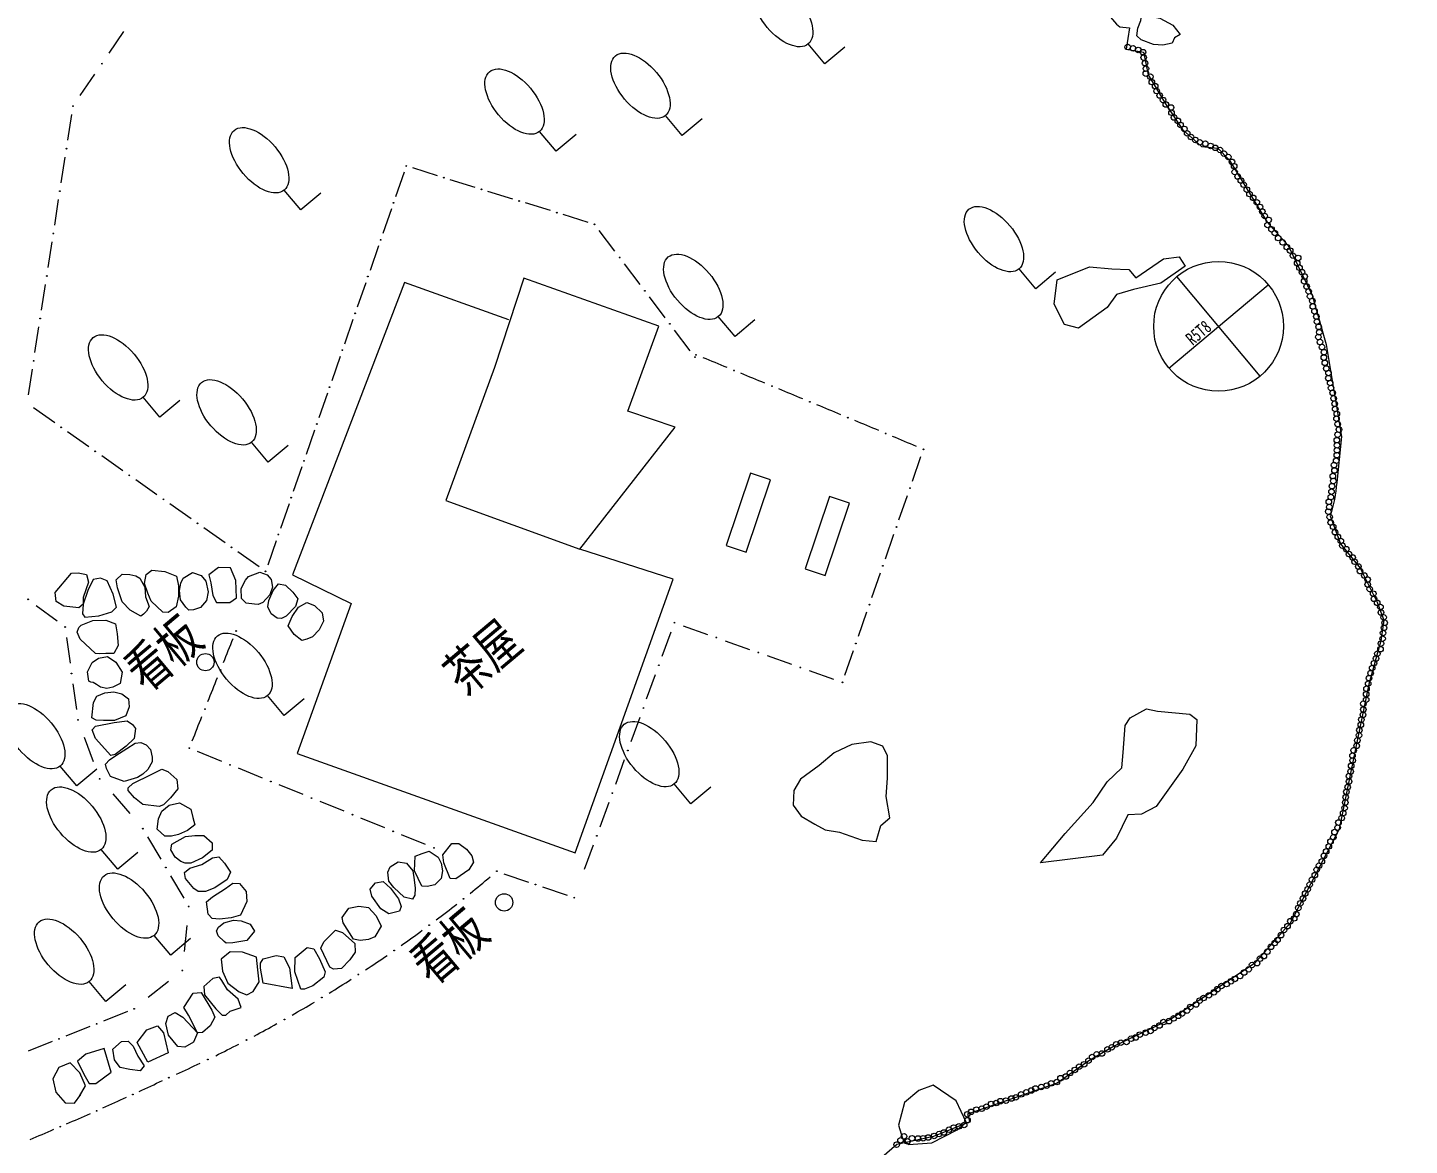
# Model space of a CAD drawing. Header units: metres. Extents: x -10443 to -4073, y -33280 to -26846.
# Drawn here: x -7933.92 to -7907.3, y -29618.89 to -29597.36 of the extents above; entities that cross this region are included whole.
import ezdxf
from ezdxf.enums import TextEntityAlignment as Align

# ---------------------------------------------------------------- set-up
doc = ezdxf.new("R2010")
doc.units = ezdxf.units.M
doc.header["$MEASUREMENT"] = 0
doc.linetypes.add('CONTINUOUS_1', pattern=[0])
doc.linetypes.add('CONTINUOUS_2', pattern=[0])
for name, color, linetype, lineweight in [('園路', 241, 'CONTINUOUS_2', 18), ('基準点', 254, 'CONTINUOUS_2', 18), ('木', 254, 'CONTINUOUS_2', 18), ('木材', 241, 'CONTINUOUS_2', 18), ('構造物', 241, 'CONTINUOUS_2', 18), ('石', 241, 'CONTINUOUS_2', 18), ('護岸', 241, 'CONTINUOUS_2', 18)]:
    doc.layers.add(name, color=color, linetype=linetype, lineweight=lineweight)
doc.styles.add('MS Gothic', font='MS Gothic.ttf')

msp = doc.modelspace()

# ---------------------------------------------------------------- hatches: boundary and pattern name
at = {"layer": '園路', "linetype": 'CONTINUOUS_1', "lineweight": 18}
for points in [[(-7932.48, -29598.05, 1), (-7932.495, -29598.05, 1)], [(-7933.038, -29598.87, 1), (-7933.053, -29598.87, 1)], [(-7933.164, -29599.688, 1), (-7933.179, -29599.688, 1)], [(-7926.619, -29600.022, 1), (-7926.634, -29600.022, 1)], [(-7925.894, -29600.246, 1), (-7925.909, -29600.246, 1)], [(-7933.29, -29600.505, 1), (-7933.305, -29600.505, 1)], [(-7925.169, -29600.471, 1), (-7925.184, -29600.471, 1)], [(-7926.865, -29600.732, 1), (-7926.88, -29600.732, 1)], [(-7924.444, -29600.696, 1), (-7924.459, -29600.696, 1)], [(-7923.719, -29600.921, 1), (-7923.734, -29600.921, 1)], [(-7933.417, -29601.323, 1), (-7933.432, -29601.323, 1)], [(-7922.994, -29601.145, 1), (-7923.009, -29601.145, 1)], [(-7927.112, -29601.442, 1), (-7927.127, -29601.442, 1)], [(-7922.51, -29601.785, 1), (-7922.525, -29601.785, 1)], [(-7933.543, -29602.141, 1), (-7933.558, -29602.141, 1)], [(-7927.358, -29602.151, 1), (-7927.373, -29602.151, 1)], [(-7922.025, -29602.425, 1), (-7922.04, -29602.425, 1)], [(-7933.669, -29602.959, 1), (-7933.684, -29602.959, 1)], [(-7927.604, -29602.861, 1), (-7927.619, -29602.861, 1)], [(-7921.541, -29603.064, 1), (-7921.556, -29603.064, 1)], [(-7927.851, -29603.571, 1), (-7927.866, -29603.571, 1)], [(-7921.056, -29603.704, 1), (-7921.071, -29603.704, 1)], [(-7921.037, -29603.661, 1), (-7921.052, -29603.661, 1)], [(-7933.795, -29603.777, 1), (-7933.81, -29603.777, 1)], [(-7920.306, -29603.96, 1), (-7920.321, -29603.96, 1)], [(-7928.097, -29604.281, 1), (-7928.112, -29604.281, 1)], [(-7919.575, -29604.262, 1), (-7919.59, -29604.262, 1)], [(-7918.844, -29604.564, 1), (-7918.859, -29604.564, 1)], [(-7933.265, -29605.057, 1), (-7933.28, -29605.057, 1)], [(-7928.344, -29604.991, 1), (-7928.359, -29604.991, 1)], [(-7918.114, -29604.869, 1), (-7918.129, -29604.869, 1)], [(-7917.385, -29605.174, 1), (-7917.4, -29605.174, 1)], [(-7932.609, -29605.519, 1), (-7932.624, -29605.519, 1)], [(-7916.656, -29605.481, 1), (-7916.671, -29605.481, 1)], [(-7928.59, -29605.701, 1), (-7928.605, -29605.701, 1)], [(-7931.953, -29605.981, 1), (-7931.968, -29605.981, 1)], [(-7928.836, -29606.411, 1), (-7928.851, -29606.411, 1)], [(-7916.917, -29606.229, 1), (-7916.932, -29606.229, 1)], [(-7931.297, -29606.444, 1), (-7931.312, -29606.444, 1)], [(-7930.641, -29606.906, 1), (-7930.656, -29606.906, 1)], [(-7929.083, -29607.121, 1), (-7929.098, -29607.121, 1)], [(-7917.177, -29606.977, 1), (-7917.192, -29606.977, 1)], [(-7929.985, -29607.368, 1), (-7930, -29607.368, 1)], [(-7917.437, -29607.725, 1), (-7917.452, -29607.725, 1)], [(-7929.329, -29607.831, 1), (-7929.344, -29607.831, 1)], [(-7933.903, -29608.37, 1), (-7933.918, -29608.37, 1)], [(-7917.697, -29608.472, 1), (-7917.712, -29608.472, 1)], [(-7933.19, -29608.903, 1), (-7933.205, -29608.903, 1)], [(-7929.898, -29608.979, 1), (-7929.913, -29608.979, 1)], [(-7921.455, -29608.819, 1), (-7921.47, -29608.819, 1)], [(-7920.646, -29609.106, 1), (-7920.661, -29609.106, 1)], [(-7917.957, -29609.22, 1), (-7917.972, -29609.22, 1)], [(-7919.836, -29609.394, 1), (-7919.851, -29609.394, 1)], [(-7933.066, -29609.798, 1), (-7933.081, -29609.798, 1)], [(-7930.197, -29609.732, 1), (-7930.212, -29609.732, 1)], [(-7921.754, -29609.64, 1), (-7921.769, -29609.64, 1)], [(-7919.027, -29609.681, 1), (-7919.042, -29609.681, 1)], [(-7918.218, -29609.968, 1), (-7918.233, -29609.968, 1)], [(-7930.497, -29610.485, 1), (-7930.512, -29610.485, 1)], [(-7922.053, -29610.462, 1), (-7922.068, -29610.462, 1)], [(-7932.943, -29610.693, 1), (-7932.958, -29610.693, 1)], [(-7930.799, -29611.237, 1), (-7930.814, -29611.237, 1)], [(-7922.351, -29611.283, 1), (-7922.366, -29611.283, 1)], [(-7930.013, -29611.557, 1), (-7930.028, -29611.557, 1)], [(-7932.525, -29611.829, 1), (-7932.54, -29611.829, 1)], [(-7929.228, -29611.878, 1), (-7929.243, -29611.878, 1)], [(-7928.442, -29612.198, 1), (-7928.457, -29612.198, 1)], [(-7922.65, -29612.104, 1), (-7922.665, -29612.104, 1)], [(-7927.657, -29612.519, 1), (-7927.672, -29612.519, 1)], [(-7931.694, -29612.788, 1), (-7931.709, -29612.788, 1)], [(-7926.871, -29612.839, 1), (-7926.886, -29612.839, 1)], [(-7922.948, -29612.925, 1), (-7922.963, -29612.925, 1)], [(-7926.086, -29613.159, 1), (-7926.101, -29613.159, 1)], [(-7931.252, -29613.537, 1), (-7931.267, -29613.537, 1)], [(-7924.876, -29613.608, 1), (-7924.891, -29613.608, 1)], [(-7924.129, -29613.862, 1), (-7924.144, -29613.862, 1)], [(-7925.518, -29614.138, 1), (-7925.533, -29614.138, 1)], [(-7923.382, -29614.116, 1), (-7923.397, -29614.116, 1)], [(-7930.809, -29614.286, 1), (-7930.824, -29614.286, 1)], [(-7926.177, -29614.646, 1), (-7926.192, -29614.646, 1)], [(-7926.852, -29615.134, 1), (-7926.867, -29615.134, 1)], [(-7930.932, -29615.518, 1), (-7930.947, -29615.518, 1)], [(-7927.542, -29615.599, 1), (-7927.557, -29615.599, 1)], [(-7931.859, -29616.257, 1), (-7931.874, -29616.257, 1)], [(-7928.246, -29616.042, 1), (-7928.261, -29616.042, 1)], [(-7928.964, -29616.463, 1), (-7928.979, -29616.463, 1)], [(-7932.583, -29616.547, 1), (-7932.598, -29616.547, 1)], [(-7933.308, -29616.837, 1), (-7933.323, -29616.837, 1)], [(-7929.696, -29616.86, 1), (-7929.711, -29616.86, 1)], [(-7930.439, -29617.234, 1), (-7930.454, -29617.234, 1)], [(-7931.195, -29617.584, 1), (-7931.21, -29617.584, 1)], [(-7931.887, -29617.907, 1), (-7931.902, -29617.907, 1)], [(-7932.583, -29618.222, 1), (-7932.598, -29618.222, 1)], [(-7933.283, -29618.528, 1), (-7933.298, -29618.528, 1)]]:
    msp.add_hatch(color=241, dxfattribs=at).paths.add_polyline_path(points, flags=0)

# ---------------------------------------------------------------- linework, layer by layer
at = {"layer": '園路', "color": 1, "linetype": 'CONTINUOUS_1', "lineweight": 18}
for p, q in [((-7932.349, -29597.847), (-7932.068, -29597.433)), ((-7932.907, -29598.666), (-7932.626, -29598.253)), ((-7933.147, -29599.526), (-7933.07, -29599.032)), ((-7933.273, -29600.343), (-7933.197, -29599.849)), ((-7926.668, -29600.14), (-7926.832, -29600.613)), ((-7926.025, -29600.208), (-7926.503, -29600.06)), ((-7925.3, -29600.433), (-7925.778, -29600.285)), ((-7924.575, -29600.658), (-7925.053, -29600.51)), ((-7933.399, -29601.161), (-7933.323, -29600.667)), ((-7923.85, -29600.882), (-7924.328, -29600.734)), ((-7926.914, -29600.85), (-7927.078, -29601.323)), ((-7923.125, -29601.107), (-7923.603, -29600.959)), ((-7922.608, -29601.665), (-7922.91, -29601.266)), ((-7933.525, -29601.979), (-7933.449, -29601.485)), ((-7927.16, -29601.56), (-7927.324, -29602.033)), ((-7922.124, -29602.304), (-7922.426, -29601.906)), ((-7933.652, -29602.797), (-7933.575, -29602.303)), ((-7927.407, -29602.27), (-7927.571, -29602.743)), ((-7921.64, -29602.944), (-7921.941, -29602.545)), ((-7933.778, -29603.615), (-7933.702, -29603.121)), ((-7927.653, -29602.98), (-7927.817, -29603.452)), ((-7921.155, -29603.584), (-7921.457, -29603.185)), ((-7927.9, -29603.69), (-7928.063, -29604.162)), ((-7933.904, -29604.433), (-7933.828, -29603.938)), ((-7928.146, -29604.4), (-7928.31, -29604.872)), ((-7933.397, -29604.97), (-7933.805, -29604.682)), ((-7932.741, -29605.432), (-7933.149, -29605.144)), ((-7928.392, -29605.11), (-7928.556, -29605.582)), ((-7932.084, -29605.894), (-7932.493, -29605.606)), ((-7928.639, -29605.82), (-7928.803, -29606.292)), ((-7916.876, -29606.091), (-7916.712, -29605.619)), ((-7931.428, -29606.357), (-7931.837, -29606.069)), ((-7917.136, -29606.839), (-7916.972, -29606.367)), ((-7930.772, -29606.819), (-7931.181, -29606.531)), ((-7928.885, -29606.53), (-7929.049, -29607.002)), ((-7930.116, -29607.281), (-7930.525, -29606.993)), ((-7917.397, -29607.587), (-7917.232, -29607.115)), ((-7929.46, -29607.744), (-7929.869, -29607.456)), ((-7929.131, -29607.24), (-7929.295, -29607.712)), ((-7917.657, -29608.335), (-7917.492, -29607.862)), ((-7933.754, -29608.487), (-7933.354, -29608.786)), ((-7917.917, -29609.082), (-7917.753, -29608.61)), ((-7921.698, -29609.465), (-7921.527, -29608.995)), ((-7921.294, -29608.879), (-7920.823, -29609.046)), ((-7933.169, -29609.103), (-7933.101, -29609.599)), ((-7920.484, -29609.166), (-7920.013, -29609.334)), ((-7919.675, -29609.454), (-7919.204, -29609.621)), ((-7918.177, -29609.83), (-7918.013, -29609.358)), ((-7921.996, -29610.286), (-7921.825, -29609.816)), ((-7918.865, -29609.741), (-7918.394, -29609.908)), ((-7933.046, -29609.998), (-7932.978, -29610.494)), ((-7922.295, -29611.107), (-7922.124, -29610.637)), ((-7932.828, -29611.026), (-7932.655, -29611.496)), ((-7930.182, -29611.492), (-7930.645, -29611.303)), ((-7922.593, -29611.928), (-7922.423, -29611.458)), ((-7929.397, -29611.812), (-7929.859, -29611.623)), ((-7928.611, -29612.132), (-7929.074, -29611.944)), ((-7932.281, -29612.119), (-7931.954, -29612.498)), ((-7927.825, -29612.453), (-7928.288, -29612.264)), ((-7922.892, -29612.75), (-7922.721, -29612.28)), ((-7927.04, -29612.773), (-7927.503, -29612.584)), ((-7931.608, -29612.948), (-7931.353, -29613.378)), ((-7926.254, -29613.094), (-7926.717, -29612.905)), ((-7923.191, -29613.571), (-7923.02, -29613.101)), ((-7931.165, -29613.696), (-7930.911, -29614.127)), ((-7924.747, -29613.655), (-7924.273, -29613.816)), ((-7924, -29613.909), (-7923.526, -29614.07)), ((-7930.854, -29614.653), (-7930.903, -29615.151)), ((-7931.208, -29615.731), (-7931.598, -29616.043)), ((-7931.996, -29616.309), (-7932.461, -29616.495)), ((-7932.721, -29616.599), (-7933.186, -29616.784)), ((-7933.446, -29616.889), (-7933.91, -29617.074))]:
    msp.add_line(p, q, dxfattribs=at)
for centre in [(-7932.488, -29598.05), (-7933.045, -29598.87), (-7933.172, -29599.688), (-7926.626, -29600.022), (-7925.901, -29600.246), (-7933.298, -29600.505), (-7925.176, -29600.471), (-7926.873, -29600.732), (-7924.451, -29600.696), (-7923.726, -29600.921), (-7933.424, -29601.323), (-7923.002, -29601.145), (-7927.119, -29601.442), (-7922.517, -29601.785), (-7933.55, -29602.141), (-7927.366, -29602.151), (-7922.033, -29602.425), (-7933.677, -29602.959), (-7927.612, -29602.861), (-7921.548, -29603.064), (-7927.858, -29603.571), (-7921.064, -29603.704), (-7921.045, -29603.661), (-7933.803, -29603.777), (-7920.313, -29603.96), (-7928.105, -29604.281), (-7919.582, -29604.262), (-7918.852, -29604.564), (-7933.273, -29605.057), (-7928.351, -29604.991), (-7918.122, -29604.869), (-7917.393, -29605.174), (-7932.617, -29605.519), (-7916.664, -29605.481), (-7928.597, -29605.701), (-7931.961, -29605.981), (-7928.844, -29606.411), (-7916.924, -29606.229), (-7931.305, -29606.444), (-7930.649, -29606.906), (-7929.09, -29607.121), (-7917.184, -29606.977), (-7929.993, -29607.368), (-7917.445, -29607.725), (-7929.337, -29607.831), (-7933.911, -29608.37), (-7917.705, -29608.472), (-7933.197, -29608.903), (-7929.905, -29608.979), (-7921.463, -29608.819), (-7920.653, -29609.106), (-7917.965, -29609.22), (-7919.844, -29609.394), (-7933.074, -29609.798), (-7930.204, -29609.732), (-7921.761, -29609.64), (-7919.035, -29609.681), (-7918.225, -29609.968), (-7930.504, -29610.485), (-7922.06, -29610.462), (-7932.95, -29610.693), (-7930.806, -29611.237), (-7922.359, -29611.283), (-7930.021, -29611.557), (-7932.533, -29611.829), (-7929.235, -29611.878), (-7928.45, -29612.198), (-7922.657, -29612.104), (-7927.664, -29612.519), (-7931.702, -29612.788), (-7926.879, -29612.839), (-7922.956, -29612.925), (-7926.093, -29613.159), (-7931.259, -29613.537), (-7924.883, -29613.608), (-7924.136, -29613.862), (-7925.526, -29614.138), (-7923.39, -29614.116), (-7930.817, -29614.286), (-7926.184, -29614.646), (-7926.859, -29615.134), (-7930.94, -29615.518), (-7927.549, -29615.599), (-7931.866, -29616.257), (-7928.254, -29616.042), (-7928.972, -29616.463), (-7932.591, -29616.547), (-7933.316, -29616.837), (-7929.703, -29616.86), (-7930.447, -29617.234), (-7931.202, -29617.584), (-7931.894, -29617.907), (-7932.591, -29618.222), (-7933.291, -29618.528)]:
    msp.add_circle(centre, 0.0075, dxfattribs=at)
for centre, radius, start, end in [((-8068.728, -29965.163), 390.505, 67.68408, 67.75744), ((-8068.728, -29965.163), 390.505, 67.56806, 67.64142), ((-8068.728, -29965.163), 390.505, 67.45205, 67.52541), ((-8068.728, -29965.163), 390.505, 67.33603, 67.40939), ((-8068.728, -29965.163), 390.505, 67.22002, 67.29338), ((-8068.728, -29965.163), 390.505, 67.104, 67.17736), ((-8293.07, -29465.431), 390.505, 338.33649, 338.40985), ((-8293.07, -29465.431), 390.505, 338.21757, 338.29093), ((-8293.07, -29465.431), 390.505, 338.09865, 338.17201), ((-7941.77, -29593.777), 26.047, 308.9501, 310.0499), ((-7941.77, -29593.777), 26.047, 307.1192, 308.219), ((-7941.77, -29593.777), 26.047, 305.2883, 306.3881), ((-7941.77, -29593.777), 26.047, 303.4574, 304.5572), ((-7941.77, -29593.777), 26.047, 301.6265, 302.7263), ((-7941.77, -29593.777), 26.047, 299.7956, 300.8954), ((-7941.77, -29593.777), 26.047, 297.9647, 299.0645), ((-7941.77, -29593.777), 26.047, 296.1338, 297.2336), ((-7941.77, -29593.777), 26.047, 294.3029, 295.4027), ((-7957.972, -29561.116), 62.492, 294.78506, 295.24349), ((-7957.972, -29561.116), 62.492, 294.08457, 294.54299), ((-7957.972, -29561.116), 62.492, 293.38408, 293.8425), ((-7957.972, -29561.116), 62.492, 292.68359, 293.14201)]:
    msp.add_arc(centre, radius, start, end, dxfattribs=at)
at = {"layer": '基準点', "color": 1, "linetype": 'CONTINUOUS_2', "lineweight": 18}
for p, q in [((-7910.177, -29604.069), (-7911.783, -29602.153)), ((-7911.938, -29603.914), (-7910.022, -29602.308))]:
    msp.add_line(p, q, dxfattribs=at)
msp.add_circle((-7910.98, -29603.111), 1.25, dxfattribs=at)
at = {"layer": '木', "color": 1, "linetype": 'CONTINUOUS_1', "lineweight": 18}
for p, q in [((-7918.562, -29598.053), (-7918.884, -29597.67)), ((-7918.179, -29597.731), (-7918.562, -29598.053)), ((-7921.312, -29599.433), (-7921.633, -29599.05)), ((-7920.929, -29599.111), (-7921.312, -29599.433)), ((-7923.737, -29599.739), (-7924.059, -29599.356)), ((-7923.354, -29599.417), (-7923.737, -29599.739)), ((-7928.657, -29600.868), (-7928.978, -29600.485)), ((-7928.274, -29600.547), (-7928.657, -29600.868)), ((-7914.502, -29602.387), (-7914.824, -29602.004)), ((-7914.119, -29602.066), (-7914.502, -29602.387)), ((-7920.294, -29603.307), (-7920.616, -29602.924)), ((-7919.911, -29602.985), (-7920.294, -29603.307)), ((-7931.372, -29604.859), (-7931.693, -29604.476)), ((-7930.989, -29604.538), (-7931.372, -29604.859)), ((-7929.284, -29605.725), (-7929.605, -29605.342)), ((-7928.901, -29605.403), (-7929.284, -29605.725)), ((-7928.978, -29610.607), (-7929.299, -29610.224)), ((-7928.595, -29610.286), (-7928.978, -29610.607)), ((-7932.97, -29611.964), (-7933.291, -29611.581)), ((-7932.587, -29611.642), (-7932.97, -29611.964)), ((-7921.143, -29612.31), (-7921.464, -29611.927)), ((-7920.76, -29611.988), (-7921.143, -29612.31)), ((-7932.18, -29613.57), (-7932.501, -29613.187)), ((-7931.797, -29613.248), (-7932.18, -29613.57)), ((-7931.163, -29615.227), (-7931.484, -29614.844)), ((-7930.78, -29614.905), (-7931.163, -29615.227)), ((-7932.412, -29616.115), (-7932.733, -29615.732)), ((-7932.029, -29615.794), (-7932.412, -29616.115))]:
    msp.add_line(p, q, dxfattribs=at)
for centre in [(-7919.366, -29597.095), (-7922.116, -29598.475), (-7924.541, -29598.781), (-7929.46, -29599.911), (-7915.306, -29601.43), (-7921.098, -29602.349), (-7932.175, -29603.902), (-7930.087, -29604.767), (-7929.782, -29609.65), (-7933.773, -29611.006), (-7921.946, -29611.352), (-7932.983, -29612.612), (-7931.966, -29614.269), (-7933.215, -29615.157)]:
    msp.add_ellipse(centre, major_axis=(-0.482, 0.575), ratio=0.533333, dxfattribs=at)
at = {"layer": '木材', "color": 4, "linetype": 'CONTINUOUS_2', "lineweight": 18}
for centre in [(-7912.73, -29597.73), (-7912.627, -29597.755), (-7912.528, -29597.786), (-7912.436, -29597.829), (-7912.423, -29597.933), (-7912.397, -29598.04), (-7912.379, -29598.146), (-7912.38, -29598.242), (-7912.293, -29598.302), (-7912.266, -29598.405), (-7912.202, -29598.483), (-7912.171, -29598.578), (-7912.115, -29598.663), (-7912.051, -29598.749), (-7911.995, -29598.836), (-7911.897, -29598.895), (-7911.887, -29598.996), (-7911.839, -29599.087), (-7911.765, -29599.151), (-7911.714, -29599.231), (-7911.638, -29599.308), (-7911.584, -29599.393), (-7911.509, -29599.464), (-7911.427, -29599.52), (-7911.343, -29599.566), (-7911.234, -29599.593), (-7911.134, -29599.635), (-7911.044, -29599.672), (-7910.952, -29599.714), (-7910.874, -29599.784), (-7910.792, -29599.848), (-7910.723, -29599.942), (-7910.679, -29600.026), (-7910.67, -29600.137), (-7910.611, -29600.223), (-7910.55, -29600.3), (-7910.496, -29600.382), (-7910.436, -29600.476), (-7910.385, -29600.562), (-7910.313, -29600.635), (-7910.244, -29600.722), (-7910.183, -29600.81), (-7910.139, -29600.898), (-7910.09, -29600.985), (-7910.015, -29601.06), (-7910.037, -29601.158), (-7909.96, -29601.241), (-7909.896, -29601.313), (-7909.831, -29601.41), (-7909.746, -29601.493), (-7909.666, -29601.584), (-7909.602, -29601.651), (-7909.548, -29601.749), (-7909.466, -29601.894), (-7909.447, -29601.792), (-7909.422, -29601.982), (-7909.374, -29602.067), (-7909.321, -29602.15), (-7909.332, -29602.242), (-7909.284, -29602.342), (-7909.245, -29602.436), (-7909.218, -29602.533), (-7909.175, -29602.621), (-7909.164, -29602.727), (-7909.133, -29602.82), (-7909.097, -29602.92), (-7909.086, -29603.021), (-7909.053, -29603.119), (-7909.041, -29603.225), (-7909.058, -29603.316), (-7909.027, -29603.413), (-7908.987, -29603.51), (-7908.952, -29603.712), (-7908.948, -29603.609), (-7908.934, -29603.814), (-7908.905, -29603.923), (-7908.862, -29604.01), (-7908.865, -29604.108), (-7908.831, -29604.202), (-7908.814, -29604.298), (-7908.781, -29604.391), (-7908.762, -29604.499), (-7908.743, -29604.602), (-7908.733, -29604.703), (-7908.701, -29604.794), (-7908.709, -29604.889), (-7908.684, -29604.993), (-7908.661, -29605.099), (-7908.702, -29605.303), (-7908.698, -29605.402), (-7908.685, -29605.196), (-7908.702, -29605.592), (-7908.699, -29605.498), (-7908.755, -29605.783), (-7908.747, -29605.888), (-7908.714, -29605.7), (-7908.796, -29606.19), (-7908.778, -29605.995), (-7908.77, -29606.089), (-7908.818, -29606.399), (-7908.804, -29606.296), (-7908.867, -29606.68), (-7908.857, -29606.492), (-7908.848, -29606.592), (-7908.839, -29606.784), (-7908.819, -29606.889), (-7908.773, -29606.971), (-7908.737, -29607.076), (-7908.682, -29607.166), (-7908.626, -29607.246), (-7908.596, -29607.335), (-7908.519, -29607.404), (-7908.468, -29607.498), (-7908.397, -29607.564), (-7908.36, -29607.646), (-7908.287, -29607.737), (-7908.254, -29607.826), (-7908.172, -29607.911), (-7908.11, -29607.988), (-7908.106, -29608.085), (-7908.07, -29608.171), (-7908.001, -29608.259), (-7907.986, -29608.359), (-7907.926, -29608.436), (-7907.862, -29608.518), (-7907.852, -29608.624), (-7907.801, -29608.716), (-7907.782, -29608.821), (-7907.821, -29609.128), (-7907.811, -29609.018), (-7907.794, -29608.919), (-7907.861, -29609.329), (-7907.853, -29609.223), (-7907.988, -29609.601), (-7907.947, -29609.51), (-7907.92, -29609.416), (-7908.081, -29609.889), (-7908.052, -29609.793), (-7908.021, -29609.693), (-7908.13, -29610.092), (-7908.098, -29609.994), (-7908.19, -29610.381), (-7908.138, -29610.302), (-7908.138, -29610.198), (-7908.23, -29610.687), (-7908.199, -29610.595), (-7908.191, -29610.492), (-7908.275, -29610.989), (-7908.268, -29610.89), (-7908.239, -29610.788), (-7908.319, -29611.191), (-7908.307, -29611.087), (-7908.4, -29611.381), (-7908.395, -29611.472), (-7908.378, -29611.28), (-7908.468, -29611.775), (-7908.437, -29611.687), (-7908.426, -29611.578), (-7908.493, -29611.987), (-7908.466, -29611.879), (-7908.539, -29612.284), (-7908.532, -29612.182), (-7908.517, -29612.077), (-7908.61, -29612.583), (-7908.579, -29612.487), (-7908.553, -29612.389), (-7908.746, -29612.854), (-7908.687, -29612.768), (-7908.671, -29612.67), (-7908.823, -29613.036), (-7908.768, -29612.955), (-7908.95, -29613.311), (-7908.907, -29613.226), (-7908.857, -29613.13), (-7909.091, -29613.577), (-7909.045, -29613.502), (-7908.991, -29613.419), (-7909.225, -29613.867), (-7909.182, -29613.771), (-7909.125, -29613.684), (-7909.353, -29614.133), (-7909.311, -29614.036), (-7909.264, -29613.955), (-7909.484, -29614.435), (-7909.445, -29614.315), (-7909.405, -29614.225), (-7909.653, -29614.666), (-7909.598, -29614.569), (-7909.523, -29614.517), (-7909.844, -29614.933), (-7909.778, -29614.84), (-7909.719, -29614.739), (-7910.109, -29615.243), (-7910.042, -29615.158), (-7909.97, -29615.064), (-7909.9, -29614.992), (-7910.4, -29615.498), (-7910.336, -29615.414), (-7910.238, -29615.379), (-7910.183, -29615.293), (-7910.828, -29615.781), (-7910.742, -29615.727), (-7910.667, -29615.682), (-7910.567, -29615.627), (-7910.487, -29615.559), (-7911.168, -29615.999), (-7911.069, -29615.939), (-7911.003, -29615.879), (-7910.923, -29615.818), (-7911.586, -29616.293), (-7911.525, -29616.222), (-7911.413, -29616.176), (-7911.345, -29616.1), (-7911.27, -29616.051), (-7912.118, -29616.579), (-7912.041, -29616.514), (-7911.934, -29616.495), (-7911.846, -29616.443), (-7911.755, -29616.394), (-7911.686, -29616.351), (-7912.666, -29616.834), (-7912.577, -29616.811), (-7912.496, -29616.755), (-7912.383, -29616.716), (-7912.291, -29616.684), (-7912.216, -29616.628), (-7913.12, -29617.04), (-7913.038, -29617), (-7912.951, -29616.941), (-7912.862, -29616.911), (-7912.753, -29616.898), (-7913.666, -29617.373), (-7913.568, -29617.326), (-7913.485, -29617.257), (-7913.414, -29617.187), (-7913.327, -29617.136), (-7913.227, -29617.12), (-7914.025, -29617.594), (-7913.921, -29617.563), (-7913.843, -29617.496), (-7913.748, -29617.435), (-7914.782, -29617.907), (-7914.683, -29617.869), (-7914.585, -29617.832), (-7914.506, -29617.793), (-7914.395, -29617.765), (-7914.291, -29617.737), (-7914.204, -29617.695), (-7914.095, -29617.67), (-7915.449, -29618.143), (-7915.361, -29618.09), (-7915.265, -29618.074), (-7915.183, -29618.038), (-7915.076, -29618.026), (-7914.969, -29617.987), (-7914.885, -29617.963), (-7915.821, -29618.289), (-7915.815, -29618.403), (-7915.747, -29618.243), (-7915.644, -29618.199), (-7915.543, -29618.183), (-7916.457, -29618.707), (-7916.365, -29618.671), (-7916.273, -29618.642), (-7916.171, -29618.588), (-7916.084, -29618.547), (-7915.984, -29618.524), (-7915.881, -29618.497), (-7917.181, -29618.874), (-7917.106, -29618.792), (-7917.038, -29618.715), (-7916.973, -29618.812), (-7916.884, -29618.752), (-7916.771, -29618.756), (-7916.669, -29618.752), (-7916.573, -29618.737)]:
    msp.add_circle(centre, 0.0535, dxfattribs=at)
at = {"layer": '構造物', "color": 1, "linetype": 'CONTINUOUS_2', "lineweight": 18, "flags": 128}
msp.add_lwpolyline([(-7924.648, -29602.984), (-7926.663, -29602.263), (-7928.821, -29607.897), (-7927.69, -29608.451), (-7928.729, -29611.339), (-7923.374, -29613.255), (-7921.485, -29607.98), (-7923.285, -29607.401)], dxfattribs=at)
for points in [[(-7925.863, -29606.466), (-7923.285, -29607.401), (-7921.446, -29605.055), (-7922.359, -29604.746), (-7921.759, -29603.11), (-7924.361, -29602.185), (-7924.927, -29603.902)], [(-7920.079, -29607.461), (-7919.608, -29606.068), (-7919.993, -29605.938), (-7920.465, -29607.331)], [(-7918.56, -29607.911), (-7918.089, -29606.518), (-7918.475, -29606.388), (-7918.946, -29607.781)]]:
    msp.add_lwpolyline(points, close=True, dxfattribs=at)
at = {"layer": '構造物', "color": 1, "linetype": 'CONTINUOUS_2', "lineweight": 18}
for centre in [(-7930.495, -29609.58), (-7924.741, -29614.209)]:
    msp.add_circle(centre, 0.167, dxfattribs=at)
at = {"layer": '石', "color": 4, "linetype": 'CONTINUOUS_2', "lineweight": 18, "flags": 128}
for points in [[(-7912.48, -29597.217), (-7912.462, -29597.138), (-7912.303, -29597.137), (-7912.11, -29597.171), (-7911.86, -29597.306), (-7911.717, -29597.488), (-7911.829, -29597.551), (-7911.873, -29597.656), (-7912.055, -29597.692), (-7912.235, -29597.679), (-7912.473, -29597.592), (-7912.555, -29597.513), (-7912.534, -29597.368), (-7912.48, -29597.217)], [(-7914.088, -29602.217), (-7913.463, -29601.966), (-7913.038, -29602.004), (-7912.708, -29602.013), (-7912.573, -29602.174), (-7912.042, -29601.812), (-7911.74, -29601.773), (-7911.626, -29601.952), (-7912.089, -29602.281), (-7912.619, -29602.403), (-7912.945, -29602.498), (-7913.129, -29602.748), (-7913.676, -29603.148), (-7913.949, -29603.078), (-7914.148, -29602.685), (-7914.088, -29602.217)], [(-7932.933, -29608.532), (-7933.221, -29608.503), (-7933.368, -29608.412), (-7933.392, -29608.241), (-7933.078, -29607.867), (-7932.944, -29607.857), (-7932.787, -29607.892), (-7932.748, -29608.042), (-7932.851, -29608.336), (-7932.849, -29608.462), (-7932.933, -29608.532)], [(-7932.82, -29608.715), (-7932.549, -29608.687), (-7932.301, -29608.613), (-7932.206, -29608.518), (-7932.271, -29608.27), (-7932.391, -29608.013), (-7932.516, -29607.959), (-7932.657, -29607.99), (-7932.761, -29608.197), (-7932.849, -29608.462), (-7932.861, -29608.647), (-7932.82, -29608.715)], [(-7931.74, -29608.691), (-7931.943, -29608.581), (-7932.102, -29608.418), (-7932.188, -29608.145), (-7932.212, -29607.996), (-7932.098, -29607.885), (-7931.949, -29607.892), (-7931.833, -29607.916), (-7931.757, -29607.963), (-7931.665, -29608.136), (-7931.647, -29608.322), (-7931.582, -29608.506), (-7931.628, -29608.597), (-7931.685, -29608.656), (-7931.74, -29608.691)], [(-7931.315, -29608.617), (-7931.54, -29608.407), (-7931.603, -29608.248), (-7931.666, -29608.064), (-7931.639, -29607.889), (-7931.53, -29607.808), (-7931.28, -29607.832), (-7931.054, -29607.925), (-7931.012, -29608.11), (-7931.016, -29608.308), (-7931.061, -29608.511), (-7931.215, -29608.626), (-7931.315, -29608.617)], [(-7930.875, -29608.522), (-7930.974, -29608.379), (-7930.992, -29608.197), (-7930.972, -29608.056), (-7930.923, -29607.959), (-7930.743, -29607.853), (-7930.579, -29607.91), (-7930.485, -29608.018), (-7930.441, -29608.222), (-7930.477, -29608.393), (-7930.593, -29608.526), (-7930.725, -29608.57), (-7930.812, -29608.576), (-7930.875, -29608.522)], [(-7930.284, -29608.433), (-7930.024, -29608.43), (-7929.895, -29608.338), (-7929.909, -29608.008), (-7930.009, -29607.766), (-7930.246, -29607.758), (-7930.431, -29607.897), (-7930.389, -29608.052), (-7930.35, -29608.298), (-7930.284, -29608.433)], [(-7929.549, -29608.462), (-7929.708, -29608.444), (-7929.799, -29608.354), (-7929.808, -29608.163), (-7929.721, -29608.002), (-7929.663, -29607.929), (-7929.448, -29607.844), (-7929.305, -29607.9), (-7929.231, -29607.988), (-7929.205, -29608.133), (-7929.257, -29608.28), (-7929.391, -29608.433), (-7929.481, -29608.468), (-7929.549, -29608.462)], [(-7929.115, -29608.734), (-7929.228, -29608.646), (-7929.29, -29608.515), (-7929.275, -29608.391), (-7929.189, -29608.2), (-7929.087, -29608.074), (-7928.955, -29608.099), (-7928.811, -29608.233), (-7928.714, -29608.358), (-7928.762, -29608.509), (-7928.942, -29608.693), (-7929.033, -29608.737), (-7929.115, -29608.734)], [(-7928.637, -29609.16), (-7928.787, -29609.048), (-7928.903, -29608.882), (-7928.826, -29608.698), (-7928.703, -29608.523), (-7928.543, -29608.429), (-7928.392, -29608.486), (-7928.245, -29608.632), (-7928.224, -29608.79), (-7928.304, -29608.96), (-7928.432, -29609.092), (-7928.545, -29609.138), (-7928.637, -29609.16)], [(-7932.613, -29609.416), (-7932.906, -29609.137), (-7932.963, -29609), (-7932.932, -29608.91), (-7932.891, -29608.87), (-7932.667, -29608.778), (-7932.412, -29608.771), (-7932.228, -29608.839), (-7932.196, -29609.035), (-7932.175, -29609.256), (-7932.258, -29609.416), (-7932.416, -29609.411), (-7932.538, -29609.417), (-7932.613, -29609.416)], [(-7932.741, -29609.949), (-7932.766, -29609.764), (-7932.674, -29609.587), (-7932.553, -29609.5), (-7932.383, -29609.471), (-7932.218, -29609.583), (-7932.1, -29609.774), (-7932.135, -29609.994), (-7932.276, -29610.062), (-7932.395, -29610.085), (-7932.518, -29610.064), (-7932.594, -29610.008), (-7932.66, -29609.971), (-7932.705, -29609.967), (-7932.741, -29609.949)], [(-7932.681, -29610.653), (-7932.649, -29610.354), (-7932.59, -29610.235), (-7932.435, -29610.171), (-7932.262, -29610.15), (-7932.106, -29610.192), (-7931.98, -29610.284), (-7931.961, -29610.441), (-7932.03, -29610.616), (-7932.247, -29610.703), (-7932.459, -29610.707), (-7932.598, -29610.697), (-7932.681, -29610.653)], [(-7912.158, -29610.525), (-7911.532, -29610.579), (-7911.398, -29610.682), (-7911.417, -29611.191), (-7911.668, -29611.64), (-7912.185, -29612.36), (-7912.466, -29612.508), (-7912.726, -29612.52), (-7912.943, -29612.973), (-7913.214, -29613.295), (-7914.407, -29613.446), (-7913.934, -29612.882), (-7913.393, -29612.285), (-7913.129, -29611.888), (-7912.842, -29611.615), (-7912.82, -29611.319), (-7912.779, -29610.799), (-7912.68, -29610.652), (-7912.371, -29610.48), (-7912.158, -29610.525)], [(-7932.318, -29611.381), (-7932.612, -29611.048), (-7932.674, -29610.881), (-7932.614, -29610.813), (-7932.256, -29610.742), (-7932.004, -29610.711), (-7931.9, -29610.783), (-7931.84, -29610.856), (-7931.865, -29611.053), (-7932.023, -29611.197), (-7932.235, -29611.357), (-7932.318, -29611.381)], [(-7931.803, -29611.801), (-7932.062, -29611.88), (-7932.322, -29611.78), (-7932.399, -29611.629), (-7932.419, -29611.543), (-7932.344, -29611.459), (-7932.218, -29611.378), (-7932.006, -29611.243), (-7931.849, -29611.139), (-7931.741, -29611.13), (-7931.638, -29611.171), (-7931.556, -29611.265), (-7931.523, -29611.41), (-7931.523, -29611.498), (-7931.607, -29611.647), (-7931.701, -29611.736), (-7931.803, -29611.801)], [(-7919.161, -29612.052), (-7919.173, -29612.336), (-7919.023, -29612.544), (-7918.758, -29612.703), (-7918.56, -29612.812), (-7918.284, -29612.855), (-7917.844, -29613.01), (-7917.574, -29613.034), (-7917.488, -29612.724), (-7917.313, -29612.577), (-7917.381, -29612.169), (-7917.357, -29611.814), (-7917.358, -29611.386), (-7917.445, -29611.197), (-7917.678, -29611.118), (-7918.046, -29611.164), (-7918.384, -29611.328), (-7918.671, -29611.569), (-7919.032, -29611.836), (-7919.161, -29612.052)], [(-7931.386, -29612.363), (-7931.702, -29612.321), (-7931.862, -29612.194), (-7931.982, -29612.051), (-7931.983, -29611.999), (-7931.895, -29611.92), (-7931.54, -29611.744), (-7931.335, -29611.641), (-7931.217, -29611.686), (-7931.049, -29611.842), (-7931.027, -29612.019), (-7931.169, -29612.191), (-7931.303, -29612.33), (-7931.386, -29612.363)], [(-7931.277, -29612.929), (-7931.427, -29612.8), (-7931.398, -29612.601), (-7931.336, -29612.448), (-7931.193, -29612.333), (-7930.996, -29612.29), (-7930.777, -29612.413), (-7930.735, -29612.57), (-7930.702, -29612.717), (-7930.838, -29612.82), (-7931.012, -29612.897), (-7931.148, -29612.931), (-7931.277, -29612.929)], [(-7930.969, -29613.423), (-7931.079, -29613.335), (-7931.162, -29613.198), (-7931.141, -29613.085), (-7930.88, -29612.94), (-7930.7, -29612.921), (-7930.524, -29612.917), (-7930.363, -29613.058), (-7930.367, -29613.199), (-7930.55, -29613.347), (-7930.775, -29613.451), (-7930.887, -29613.45), (-7930.969, -29613.423)], [(-7930.72, -29613.94), (-7930.876, -29613.748), (-7930.898, -29613.634), (-7930.798, -29613.55), (-7930.564, -29613.481), (-7930.36, -29613.352), (-7930.24, -29613.331), (-7930.129, -29613.45), (-7930.015, -29613.624), (-7930.079, -29613.769), (-7930.312, -29613.927), (-7930.495, -29614), (-7930.633, -29614), (-7930.72, -29613.94)], [(-7926.327, -29613.894), (-7926.467, -29613.601), (-7926.454, -29613.318), (-7926.319, -29613.268), (-7926.184, -29613.222), (-7926.01, -29613.338), (-7925.952, -29613.452), (-7925.929, -29613.602), (-7925.955, -29613.748), (-7926.079, -29613.87), (-7926.226, -29613.905), (-7926.327, -29613.894)], [(-7925.78, -29613.75), (-7925.902, -29613.449), (-7925.923, -29613.29), (-7925.752, -29613.076), (-7925.611, -29613.071), (-7925.466, -29613.185), (-7925.363, -29613.312), (-7925.334, -29613.435), (-7925.42, -29613.581), (-7925.673, -29613.752), (-7925.78, -29613.75)], [(-7926.507, -29614.144), (-7926.669, -29614.11), (-7926.864, -29613.924), (-7926.965, -29613.8), (-7926.982, -29613.624), (-7926.937, -29613.526), (-7926.78, -29613.426), (-7926.625, -29613.455), (-7926.503, -29613.6), (-7926.476, -29613.772), (-7926.456, -29613.935), (-7926.462, -29614.067), (-7926.507, -29614.144)], [(-7930.443, -29614.434), (-7930.477, -29614.198), (-7930.362, -29614.101), (-7930.111, -29613.939), (-7929.97, -29613.836), (-7929.838, -29613.847), (-7929.713, -29613.997), (-7929.698, -29614.191), (-7929.82, -29614.457), (-7930, -29614.508), (-7930.226, -29614.528), (-7930.367, -29614.519), (-7930.443, -29614.434)], [(-7926.754, -29614.376), (-7926.964, -29614.428), (-7927.115, -29614.333), (-7927.291, -29614.085), (-7927.319, -29613.955), (-7927.217, -29613.832), (-7927.071, -29613.804), (-7926.928, -29613.932), (-7926.779, -29614.139), (-7926.727, -29614.29), (-7926.754, -29614.376)], [(-7927.64, -29614.917), (-7927.84, -29614.602), (-7927.863, -29614.499), (-7927.732, -29614.32), (-7927.543, -29614.279), (-7927.353, -29614.305), (-7927.208, -29614.464), (-7927.11, -29614.663), (-7927.229, -29614.869), (-7927.355, -29614.921), (-7927.515, -29614.945), (-7927.64, -29614.917)], [(-7930.136, -29614.961), (-7930.247, -29614.851), (-7930.281, -29614.754), (-7930.243, -29614.685), (-7930.141, -29614.604), (-7929.957, -29614.553), (-7929.805, -29614.563), (-7929.633, -29614.628), (-7929.549, -29614.765), (-7929.698, -29614.944), (-7929.968, -29614.989), (-7930.094, -29614.994), (-7930.136, -29614.961)], [(-7928.099, -29615.456), (-7928.272, -29615.092), (-7928.215, -29614.97), (-7927.988, -29614.742), (-7927.856, -29614.785), (-7927.615, -29615.002), (-7927.613, -29615.17), (-7927.715, -29615.314), (-7927.874, -29615.484), (-7928.028, -29615.497), (-7928.099, -29615.456)], [(-7929.573, -29615.924), (-7929.462, -29615.74), (-7929.485, -29615.51), (-7929.509, -29615.266), (-7929.778, -29615.168), (-7930.016, -29615.161), (-7930.19, -29615.302), (-7930.164, -29615.535), (-7930.063, -29615.763), (-7929.844, -29615.929), (-7929.699, -29615.988), (-7929.573, -29615.924)], [(-7928.658, -29615.877), (-7928.773, -29615.544), (-7928.766, -29615.268), (-7928.536, -29615.075), (-7928.408, -29615.1), (-7928.296, -29615.297), (-7928.19, -29615.543), (-7928.214, -29615.648), (-7928.427, -29615.816), (-7928.586, -29615.88), (-7928.658, -29615.877)], [(-7929.386, -29615.767), (-7929.433, -29615.478), (-7929.436, -29615.379), (-7929.385, -29615.294), (-7929.135, -29615.233), (-7928.987, -29615.257), (-7928.875, -29615.466), (-7928.824, -29615.868), (-7929.386, -29615.767)], [(-7929.807, -29616.232), (-7929.862, -29616.071), (-7930.071, -29615.892), (-7930.177, -29615.715), (-7930.221, -29615.651), (-7930.352, -29615.671), (-7930.527, -29615.829), (-7930.512, -29615.986), (-7930.297, -29616.261), (-7930.175, -29616.381), (-7930.103, -29616.379), (-7930.018, -29616.303), (-7929.807, -29616.232)], [(-7930.648, -29616.72), (-7930.818, -29616.38), (-7930.911, -29616.23), (-7930.732, -29615.958), (-7930.58, -29615.942), (-7930.371, -29616.286), (-7930.311, -29616.421), (-7930.403, -29616.589), (-7930.553, -29616.714), (-7930.648, -29616.72)], [(-7930.892, -29616.999), (-7931.026, -29616.984), (-7931.209, -29616.766), (-7931.259, -29616.543), (-7931.212, -29616.403), (-7931.078, -29616.328), (-7930.93, -29616.416), (-7930.648, -29616.72), (-7930.725, -29616.901), (-7930.892, -29616.999)], [(-7931.603, -29617.288), (-7931.809, -29616.904), (-7931.621, -29616.661), (-7931.421, -29616.584), (-7931.303, -29616.724), (-7931.212, -29617.103), (-7931.603, -29617.288)], [(-7932.737, -29617.694), (-7932.605, -29617.699), (-7932.312, -29617.48), (-7932.445, -29617.024), (-7932.8, -29617.132), (-7932.959, -29617.265), (-7932.84, -29617.515), (-7932.737, -29617.694)], [(-7932.137, -29617.386), (-7932.245, -29617.244), (-7932.276, -29617.036), (-7932.11, -29616.886), (-7931.986, -29616.883), (-7931.887, -29616.975), (-7931.795, -29617.168), (-7931.675, -29617.354), (-7931.753, -29617.451), (-7931.95, -29617.425), (-7932.137, -29617.386)], [(-7932.923, -29617.94), (-7932.805, -29617.74), (-7932.916, -29617.493), (-7933.1, -29617.299), (-7933.316, -29617.389), (-7933.433, -29617.604), (-7933.375, -29617.863), (-7933.194, -29618.072), (-7933.016, -29618.076), (-7932.897, -29617.907)]]:
    msp.add_lwpolyline(points, dxfattribs=at)
msp.add_lwpolyline([(-7916.951, -29618.871), (-7916.502, -29618.837), (-7916.018, -29618.59), (-7915.841, -29618.441), (-7916.034, -29618.03), (-7916.479, -29617.728), (-7916.751, -29617.829), (-7917.027, -29618.06), (-7917.143, -29618.5), (-7917.066, -29618.753)], close=True, dxfattribs=at)
at = {"layer": '護岸', "color": 1, "lineweight": 18, "flags": 128}
msp.add_lwpolyline([(-7868.595, -29568.482, 0.029871), (-7869, -29568.531), (-7869.249, -29568.965, -0.04263), (-7869.389, -29569.279), (-7870.132, -29569.822), (-7870.505, -29569.965), (-7871.156, -29570.005), (-7871.545, -29570.011), (-7872.673, -29569.516, 0.064147), (-7873.074, -29569.335), (-7873.355, -29569.013), (-7873.96, -29568.832), (-7875.508, -29568.368), (-7875.775, -29568.37), (-7875.905, -29568.4), (-7876.185, -29568.196), (-7876.919, -29567.952, 0.030306), (-7877.59, -29567.752), (-7877.98, -29567.699), (-7878.845, -29567.87), (-7880.679, -29568.479), (-7881.065, -29568.744, 0.013808), (-7882.353, -29570.475), (-7882.401, -29570.802), (-7882.751, -29570.921), (-7882.99, -29571.424), (-7884.185, -29572.877, -0.002837), (-7885.309, -29574.665), (-7885.362, -29575.66), (-7886.078, -29575.821), (-7887.497, -29577.832), (-7887.514, -29578.613), (-7888.219, -29578.815), (-7888.535, -29579.252), (-7891.771, -29583.877), (-7893.482, -29586.409), (-7893.717, -29586.803), (-7894.095, -29587.453, 0.206193), (-7894.605, -29589.277), (-7895.828, -29589.915), (-7897.406, -29591.306), (-7897.614, -29591.795), (-7898.13, -29591.726), (-7898.9, -29592.336), (-7899.604, -29593.04), (-7900.335, -29593.024), (-7900.62, -29592.641), (-7902.301, -29592.418), (-7904.072, -29592.463), (-7904.936, -29592.375), (-7906.598, -29591.238), (-7908.054, -29589.857), (-7909.406, -29587.434), (-7910.178, -29586.632), (-7910.6, -29585.943), (-7911.814, -29584.8), (-7916.79, -29587.316), (-7916.016, -29588.494), (-7915.934, -29590.292), (-7914.872, -29592.029), (-7913.061, -29593.219), (-7913.442, -29594.019), (-7913.509, -29594.078), (-7913.613, -29594.394), (-7913.565, -29595.065), (-7913.482, -29595.601), (-7913.547, -29595.7), (-7913.533, -29595.937), (-7913.317, -29596.478), (-7913.19, -29596.987), (-7913.061, -29597.154), (-7912.949, -29597.287), (-7912.882, -29597.338), (-7912.825, -29597.345), (-7912.698, -29597.361), (-7912.758, -29597.771), (-7912.423, -29597.828), (-7912.333, -29598.266), (-7912, -29598.823), (-7911.677, -29599.318), (-7911.311, -29599.643), (-7910.991, -29599.677), (-7910.774, -29599.904), (-7910.044, -29601.105), (-7909.642, -29601.555), (-7909.178, -29602.507), (-7908.906, -29603.458), (-7908.611, -29605.234), (-7908.705, -29606.122, -0.05449), (-7908.828, -29606.758), (-7908.629, -29607.301), (-7908.253, -29607.77), (-7907.925, -29608.423), (-7907.795, -29608.769), (-7907.855, -29609.17), (-7908.086, -29610.002), (-7908.431, -29611.685), (-7908.655, -29612.797), (-7909.604, -29614.611), (-7910.291, -29615.384), (-7911.898, -29616.456), (-7912.989, -29616.978), (-7913.477, -29617.263), (-7914.09, -29617.692), (-7915.816, -29618.29), (-7915.771, -29618.435), (-7916.471, -29618.72), (-7917.178, -29618.875), (-7917.797, -29619.414), (-7919.295, -29620.042), (-7920.532, -29620.694), (-7920.927, -29620.718), (-7921.882, -29621.144), (-7923.4, -29621.284), (-7923.971, -29621.249), (-7924.141, -29621.351), (-7924.832, -29621.747), (-7925.115, -29622.009), (-7925.848, -29622.592), (-7926.118, -29622.655), (-7926.754, -29623.193), (-7927.5, -29623.724), (-7928.092, -29623.973), (-7928.606, -29624.026), (-7929.321, -29624.217, 0.053336), (-7931.424, -29624.537), (-7933.012, -29624.865), (-7933.285, -29625.015), (-7934.365, -29625.551), (-7935.398, -29626.309), (-7935.65, -29626.451, 0.163573), (-7938.102, -29627.144), (-7938.829, -29628.02), (-7939.263, -29628.198), (-7939.862, -29628.126), (-7940.125, -29628.256), (-7941.298, -29629.283), (-7942.749, -29630.051), (-7943.527, -29630.868), (-7944.692, -29632), (-7945.383, -29632.603), (-7945.793, -29633.115), (-7946.393, -29633.457), (-7946.97, -29633.638, -0.199454), (-7947.741, -29634.206), (-7948.46, -29635.048), (-7948.602, -29635.406), (-7948.893, -29635.706), (-7949.142, -29635.949), (-7949.885, -29636.555, 0.147138), (-7950.689, -29638.074), (-7950.691, -29638.689), (-7950.564, -29639.352), (-7950.267, -29640.52, 0.108193), (-7949.829, -29641.537), (-7949.193, -29642.096), (-7948.405, -29642.587), (-7947.553, -29642.982), (-7946.674, -29643.31), (-7944.194, -29644.268), (-7943.745, -29644.369), (-7940.903, -29645.181), (-7939.992, -29645.245), (-7937.726, -29645.657, -0.124988), (-7935.685, -29646.613), (-7934.915, -29647.398, 0.084508), (-7933.94, -29647.892), (-7933.328, -29648.101), (-7932.524, -29648.139, -0.048677), (-7931.991, -29648.065), (-7931.451, -29648.326), (-7930.916, -29648.63), (-7930.522, -29648.843), (-7928.945, -29649.268), (-7927.522, -29649.836, -0.110064), (-7926.338, -29650.654), (-7925.989, -29651.305), (-7925.701, -29651.686), (-7925.511, -29652.01), (-7925.158, -29652.304), (-7924.193, -29652.894), (-7924.219, -29653.507), (-7924.062, -29654.081, -0.097033), (-7922.892, -29655.401), (-7922.527, -29655.905), (-7922.135, -29657.185), (-7922.006, -29657.69), (-7921.808, -29657.834), (-7921.437, -29658.518), (-7921.443, -29659.922), (-7921.759, -29660.076), (-7922.195, -29660.563), (-7922.384, -29661.084, 0.533567), (-7923.201, -29662.506), (-7923.376, -29663.201, 0.085308), (-7922.439, -29665.71), (-7921.618, -29667.041), (-7921.489, -29667.614), (-7921.469, -29668.344, 0.243514), (-7920.76, -29670.341), (-7920.185, -29670.913), (-7919.95, -29671.439), (-7920.021, -29671.625), (-7920.105, -29671.852), (-7920.023, -29672.135), (-7919.806, -29672.437), (-7919.311, -29672.994), (-7919.182, -29673.604), (-7919.411, -29673.791), (-7919.434, -29674.397), (-7919.204, -29674.893), (-7919.03, -29675.386), (-7918.942, -29675.742), (-7918.933, -29676.08), (-7919.068, -29676.251), (-7919.33, -29676.53), (-7919.912, -29676.68), (-7920.392, -29676.963), (-7920.372, -29677.429), (-7919.855, -29678.597), (-7920.012, -29679.811), (-7920.531, -29680.277), (-7920.917, -29680.297), (-7921.286, -29680.552), (-7921.108, -29681.074), (-7922.042, -29681.277), (-7922.355, -29681.36), (-7922.563, -29681.782), (-7922.751, -29681.932), (-7922.86, -29682.066), (-7922.973, -29682.23), (-7923.031, -29682.344), (-7923.185, -29682.626), (-7923.395, -29683.469), (-7923.095, -29685.49), (-7916.539, -29687.802), (-7913.516, -29687.753), (-7911.157, -29686.371), (-7911.279, -29685.962), (-7910.545, -29685.223), (-7908.812, -29684.26), (-7907.921, -29683.844), (-7907.087, -29682.99), (-7905.832, -29682.29), (-7904.774, -29681.922), (-7904.395, -29682.167), (-7903.299, -29681.457), (-7903.231, -29680.751), (-7901.99, -29679.867), (-7901.136, -29680.022), (-7900.382, -29679.73), (-7899.461, -29679.076), (-7899.379, -29678.921), (-7898.782, -29677.995), (-7897.185, -29676.938), (-7895.135, -29675.353), (-7894.717, -29675.28), (-7894.011, -29675.512), (-7893.347, -29675.093), (-7892.837, -29674.539), (-7892.975, -29673.592), (-7892.134, -29672.842), (-7891.448, -29672.559), (-7890.771, -29672.914), (-7889.835, -29672.214), (-7889.475, -29671.951), (-7889.218, -29672.022), (-7888.378, -29671.306), (-7888.28, -29670.967), (-7887.467, -29670.227), (-7887.01, -29670.025), (-7886.139, -29669.179), (-7885.765, -29669.055), (-7885.035, -29669.415), (-7884.652, -29670.002), (-7884.636, -29670.316), (-7884.078, -29670.497), (-7883.837, -29669.538), (-7882.829, -29669.712), (-7882.545, -29670.615), (-7882.24, -29671.171), (-7881.469, -29671.242), (-7881.084, -29670.563), (-7878.781, -29672.073), (-7878.558, -29672.422), (-7878.053, -29672.591), (-7877.551, -29672.509), (-7876.56, -29672.632), (-7875.947, -29672.898), (-7875.621, -29673.35), (-7875.117, -29674.048), (-7872.773, -29675.256), (-7872.601, -29674.979), (-7871.969, -29675.194), (-7871.617, -29675.47), (-7871.356, -29675.834), (-7871.034, -29676.148), (-7870.958, -29676.236), (-7870.426, -29676.832), (-7870.154, -29677.027), (-7870.019, -29677.04), (-7869.869, -29677.193), (-7869.571, -29677.512), (-7868.191, -29679.01), (-7867.21, -29679.786), (-7867.005, -29679.854), (-7865.934, -29680.409), (-7865.579, -29680.426), (-7864.921, -29680.318), (-7864.518, -29680.075, -0.071739), (-7862.92, -29679.538), (-7862.284, -29680.116), (-7861.189, -29680.086), (-7860.614, -29679.769), (-7860.712, -29679.142), (-7861.785, -29678.561), (-7861.657, -29678.144), (-7861.103, -29677.588, -0.005668), (-7859.653, -29676.139), (-7858.794, -29675.252), (-7858.254, -29675.455), (-7857.938, -29675.311), (-7857.404, -29674.768), (-7857.243, -29674.433), (-7856.678, -29674.228), (-7856.161, -29673.821), (-7855.804, -29673.395, -0.003363), (-7855.766, -29673.156), (-7855.921, -29672.879), (-7854.648, -29671.906), (-7853.483, -29671.023), (-7852.471, -29670.394), (-7851.622, -29670.049, 0.029878), (-7850.291, -29669.661), (-7848.85, -29669.255), (-7846.634, -29668.219), (-7845.954, -29667.845), (-7844.841, -29667.435), (-7844.615, -29667.464), (-7844.38, -29668.058), (-7843.98, -29668.622), (-7843.185, -29668.324), (-7842.136, -29667.493), (-7840.605, -29665.862), (-7838.338, -29662.988), (-7838.406, -29662.436, -0.258163), (-7838.793, -29660.393), (-7838.51, -29659.785), (-7838.069, -29658.974, 0.065209), (-7836.912, -29656.279), (-7836.659, -29655.464), (-7835.98, -29654.094), (-7835.353, -29653.05), (-7834.473, -29652.183), (-7834.874, -29651.647), (-7834.426, -29650.698), (-7834.252, -29650.193), (-7833.957, -29649.645), (-7833.855, -29648.665), (-7833.486, -29647.977), (-7832.559, -29646.625), (-7832.129, -29645.714), (-7831.769, -29645.692), (-7831.368, -29645.248), (-7831.063, -29644.96), (-7831.124, -29644.608), (-7831.31, -29644.602), (-7833.187, -29642.596, -0.287103), (-7833.729, -29640.253), (-7833.476, -29639.432), (-7833.301, -29639.16), (-7832.547, -29638.373), (-7832.437, -29637.964), (-7832.176, -29637.805), (-7832.094, -29637.533), (-7831.953, -29637.387), (-7831.739, -29637.277), (-7830.787, -29636.918), (-7830.673, -29636.982), (-7830.557, -29637.032), (-7830.206, -29636.642), (-7829.576, -29636.514), (-7829.231, -29636.384), (-7828.961, -29636.243), (-7828.462, -29636.267), (-7828.307, -29636.149), (-7827.96, -29635.774), (-7827.44, -29635.529), (-7826.741, -29635.564), (-7826.395, -29635.648), (-7826.211, -29635.418), (-7825.864, -29635.19), (-7825.253, -29635.116), (-7824.874, -29635.049), (-7823.648, -29634.951), (-7823.548, -29634.839), (-7822.813, -29634.621), (-7821.931, -29634.555), (-7821.384, -29634.288), (-7820.718, -29634.283), (-7820.375, -29634.211), (-7819.97, -29634.336), (-7819.839, -29634.11), (-7819.27, -29633.892), (-7818.972, -29633.876), (-7818.255, -29633.721), (-7817.997, -29633.796), (-7817.611, -29633.72), (-7817.252, -29633.347), (-7816.733, -29633.118), (-7816.552, -29633.05), (-7816.355, -29633.076), (-7816.071, -29633.172), (-7815.97, -29633.107), (-7815.86, -29632.792), (-7815.353, -29632.474), (-7815.057, -29632.206), (-7814.479, -29631.935), (-7814.345, -29631.973), (-7814.124, -29631.969), (-7814.023, -29631.908), (-7813.881, -29631.476), (-7813.485, -29631.078), (-7813.322, -29631.018), (-7813.185, -29630.946), (-7813.097, -29630.462), (-7812.882, -29630.11), (-7812.699, -29630.045), (-7812.298, -29629.757), (-7812.082, -29628.983), (-7812.074, -29628.843), (-7811.781, -29628.587), (-7811.398, -29628.502), (-7811.214, -29628.326), (-7811.169, -29628.067), (-7811.128, -29627.771), (-7811.151, -29627.426), (-7810.925, -29627.123), (-7810.793, -29626.98), (-7810.652, -29626.768), (-7810.664, -29626.431), (-7810.518, -29626.303), (-7810.337, -29626.188), (-7810.095, -29626.063), (-7810.141, -29625.828), (-7810.117, -29625.528), (-7809.934, -29625.255), (-7809.838, -29625.066), (-7809.509, -29624.752), (-7809.419, -29624.35), (-7809.214, -29624.297), (-7809.249, -29623.998), (-7808.935, -29623.898), (-7809.025, -29623.714), (-7809.025, -29623.541), (-7808.97, -29623.286), (-7808.527, -29622.836), (-7808.115, -29622.087), (-7808.008, -29621.737), (-7807.977, -29621.489), (-7807.363, -29620.464), (-7807.257, -29620.462), (-7807.221, -29619.945), (-7807.042, -29619.569), (-7806.797, -29619.291), (-7806.787, -29618.942), (-7806.681, -29618.528), (-7806.514, -29618.325), (-7806.335, -29618.214), (-7806.37, -29618.032), (-7806.228, -29617.619), (-7805.358, -29615.303), (-7805.212, -29615.039, 0.001291), (-7805.172, -29614.889), (-7804.674, -29612.675), (-7804.446, -29610.637), (-7804.335, -29609.334), (-7804.542, -29608.53), (-7804.705, -29607.562), (-7805.075, -29606.528), (-7805.239, -29605.633, 0.014745), (-7805.646, -29605.063), (-7805.849, -29604.648), (-7806.516, -29604.103), (-7807.214, -29603.764), (-7808.052, -29603.077), (-7809.09, -29602.212), (-7809.861, -29601.783), (-7810.432, -29601.46), (-7811.848, -29600.828), (-7812.732, -29600.534), (-7813.195, -29600.344), (-7813.398, -29600.366), (-7814.402, -29600.187), (-7815.164, -29599.691), (-7816.959, -29598.273, -0.079496), (-7819.118, -29596.718), (-7820.089, -29595.643), (-7820.335, -29595.206), (-7821.178, -29594.046), (-7821.937, -29592.976), (-7822.487, -29592.112), (-7823.338, -29591.094), (-7823.47, -29590.394), (-7824.817, -29586.479), (-7825.057, -29585.849), (-7825.809, -29585.412), (-7826.196, -29584.79), (-7826.154, -29584.582), (-7826.451, -29583.724), (-7826.46, -29582.762), (-7826.439, -29581.798), (-7826.273, -29580.856), (-7825.836, -29579.98), (-7825.696, -29579.494), (-7825.739, -29578.701), (-7825.89, -29578.162), (-7825.963, -29576.263), (-7825.944, -29575.604), (-7825.708, -29573.369), (-7825.798, -29572.338), (-7825.619, -29571.937), (-7825.558, -29571.608), (-7825.516, -29570.319), (-7825.614, -29569.25), (-7825.579, -29568.705), (-7825.549, -29567.747), (-7825.302, -29567.04), (-7824.938, -29565.765), (-7824.683, -29565.124, -0.012514), (-7824.554, -29564.462), (-7824.521, -29563.198), (-7824.434, -29562.748), (-7824.306, -29562.093, -0.005852), (-7824.223, -29561.598), (-7823.787, -29559.421), (-7823.483, -29558.351), (-7823.021, -29557.423, 0.024904), (-7822.646, -29556.301), (-7822.24, -29554.895), (-7821.885, -29553.37), (-7821.536, -29551.16), (-7821.918, -29549.185), (-7822.689, -29546.011), (-7822.995, -29545.234, -0.085214), (-7824.202, -29542.287), (-7824.289, -29540.805), (-7823.991, -29539.451), (-7824.166, -29538.016), (-7828.361, -29535.995), (-7828.571, -29534.946), (-7830.426, -29534.306), (-7830.977, -29534.736), (-7832.506, -29535.568), (-7832.824, -29536.257), (-7833.098, -29536.649), (-7833.228, -29536.794, 0.017968), (-7833.598, -29537.164), (-7834.172, -29537.984), (-7834.515, -29538.88), (-7835.467, -29540.282), (-7835.85, -29540.703), (-7835.98, -29540.74, 0.022894), (-7836.099, -29540.912), (-7836.798, -29541.332), (-7837.283, -29542.141), (-7837.557, -29542.766), (-7837.722, -29542.972), (-7837.976, -29543.555), (-7838.189, -29543.654), (-7838.405, -29544.093), (-7838.919, -29544.597), (-7839.78, -29545.2), (-7839.969, -29545.435, 0.01984), (-7840.269, -29545.443), (-7840.733, -29545.812), (-7841.087, -29546.201), (-7841.298, -29546.263), (-7841.675, -29546.731), (-7841.637, -29546.815), (-7841.648, -29546.919), (-7841.921, -29547.01), (-7842.247, -29547.64), (-7842.268, -29547.82), (-7842.441, -29548.435), (-7843.271, -29549.781, 0.018812), (-7844.069, -29550.388), (-7844.542, -29550.916), (-7845.146, -29551.749), (-7846.05, -29552.552), (-7846.309, -29552.7), (-7846.513, -29552.922), (-7846.705, -29552.981), (-7847.221, -29553.383), (-7847.27, -29553.523), (-7847.292, -29553.655), (-7847.443, -29553.739), (-7847.542, -29553.668), (-7848.214, -29554.266), (-7848.226, -29554.359), (-7848.282, -29554.435), (-7848.584, -29554.534), (-7849.39, -29555.001), (-7849.533, -29555.275, 0.004378), (-7849.591, -29555.189), (-7850.344, -29555.541), (-7850.945, -29555.992), (-7850.899, -29556.059), (-7850.983, -29556.226), (-7851.688, -29556.743), (-7852.305, -29557.455), (-7852.914, -29558.489), (-7852.965, -29558.787), (-7853.409, -29559.346, 0.004103), (-7853.675, -29559.451), (-7853.846, -29559.598), (-7854.127, -29559.728), (-7854.404, -29559.758), (-7854.435, -29559.864), (-7854.709, -29559.951), (-7855.451, -29560.562), (-7856.458, -29561.198), (-7857.064, -29561.628), (-7857.453, -29561.898), (-7857.667, -29562.115), (-7857.686, -29562.235), (-7857.92, -29562.396), (-7858.432, -29562.903), (-7858.624, -29562.993), (-7858.793, -29563.351), (-7859.81, -29564.005), (-7860.233, -29564.423), (-7860.709, -29564.747), (-7861.111, -29564.853), (-7861.6, -29565.04), (-7862.201, -29565.472), (-7862.597, -29565.574), (-7863.054, -29566.009), (-7863.731, -29566.374), (-7864.033, -29566.496), (-7864.623, -29566.969, -0.003909), (-7864.781, -29567.052), (-7865.202, -29567.249), (-7865.702, -29567.398), (-7866.014, -29567.624), (-7866.723, -29567.905), (-7867.435, -29568.088), (-7867.454, -29568.214), (-7868.424, -29568.362)], format="xyb", dxfattribs=at)

# ---------------------------------------------------------------- texts
at = {"layer": '基準点', "color": 1, "lineweight": 18, "style": 'MS Gothic'}
msp.add_text('R5T8', height=0.25, rotation=40, dxfattribs=at).set_placement((-7911.48, -29603.489), (-7911.097, -29603.167), align=Align.FIT)
at = {"layer": '構造物', "style": 'MS Gothic'}
for s, p, p2 in [('看板', (-7931.641, -29610.177), (-7930.492, -29609.213)), ('茶屋', (-7925.495, -29610.253), (-7924.346, -29609.289)), ('看板', (-7926.134, -29615.827), (-7924.985, -29614.863))]:
    msp.add_text(s, height=0.75, rotation=40, dxfattribs=at).set_placement(p, p2, align=Align.FIT)

doc.saveas('drawing.dxf')
